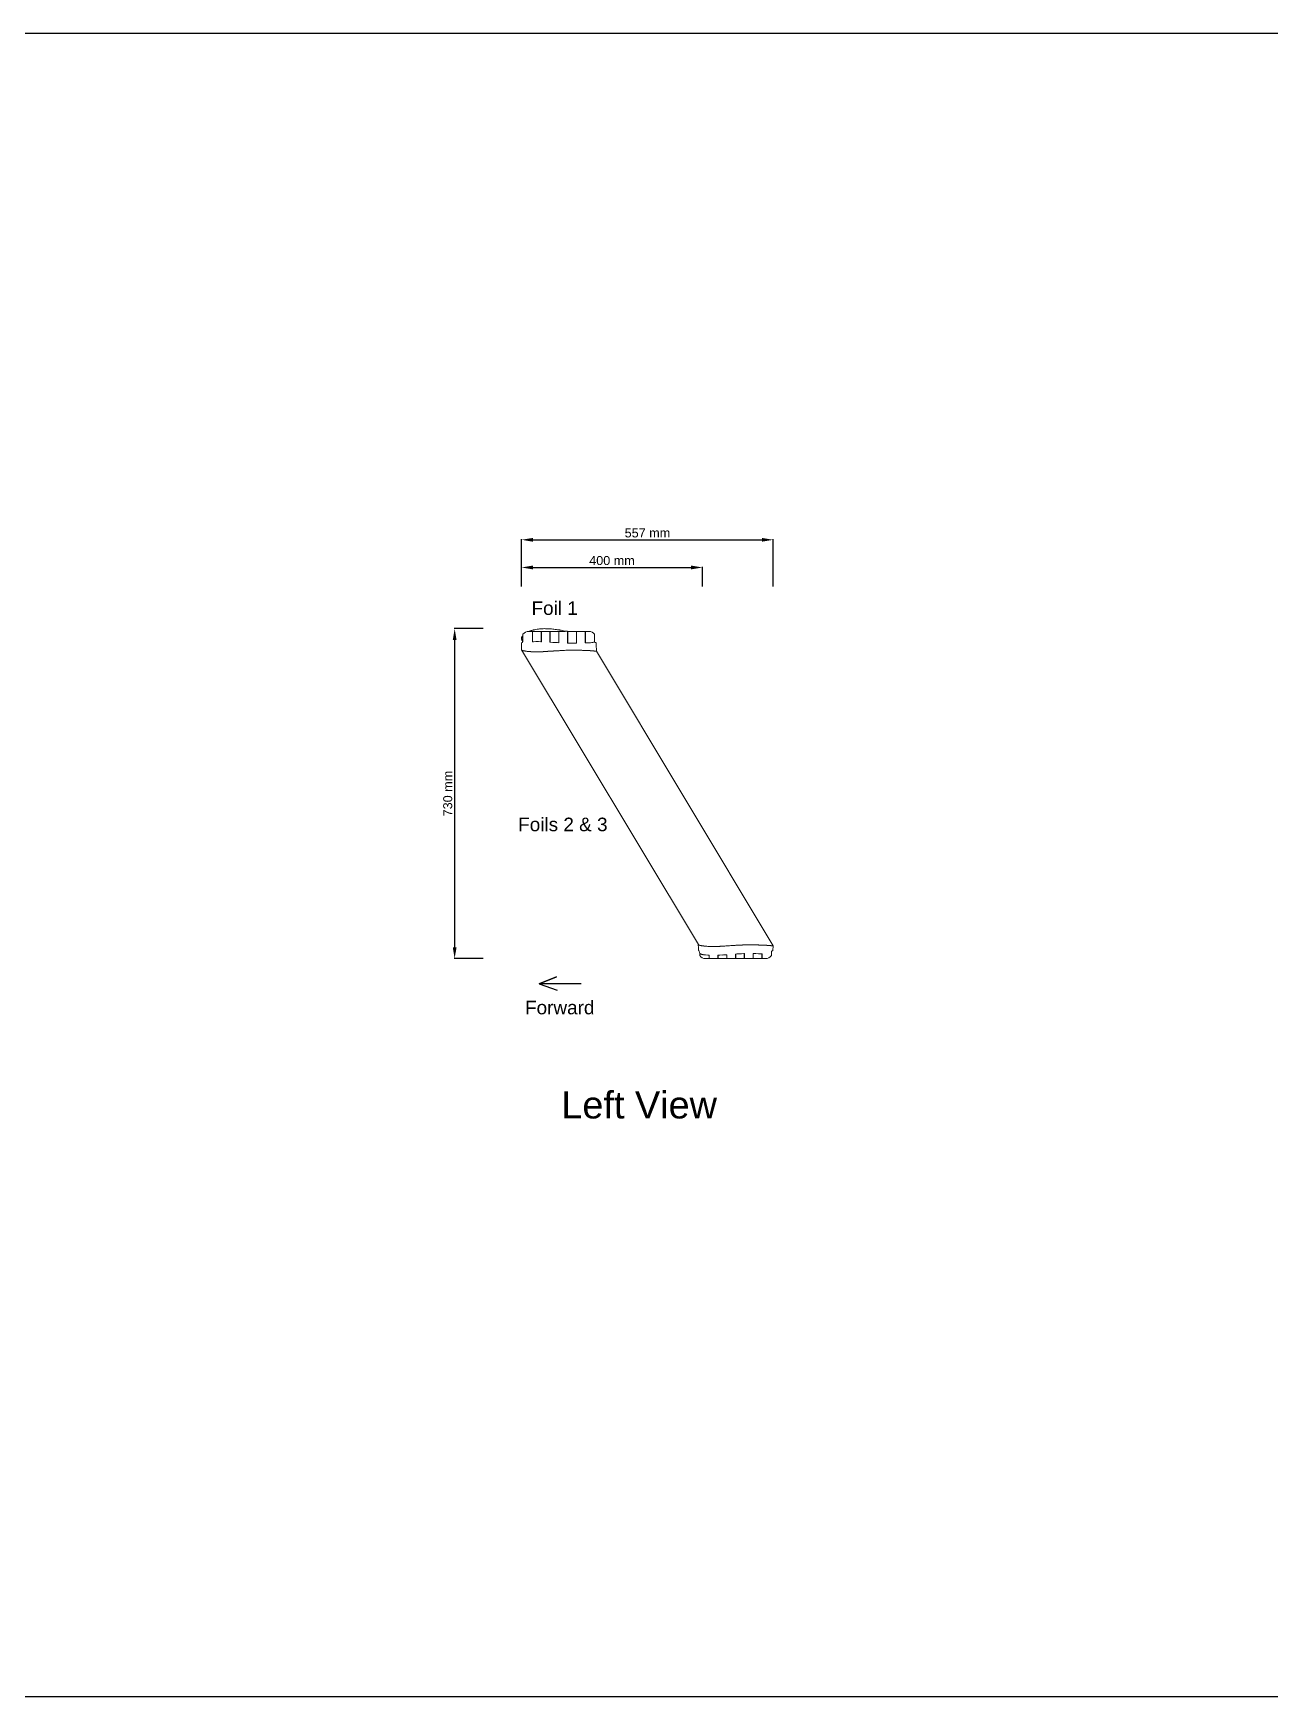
# Model space of a CAD drawing. Header units: millimetres. Extents: x 6152 to 28526, y 1087 to 12861.
# Drawn here: x 11630 to 14368, y 8855 to 12539 of the extents above; entities that cross this region are included whole.
import ezdxf

# ---------------------------------------------------------------- set-up
doc = ezdxf.new("R2010")
doc.units = ezdxf.units.MM
doc.header["$LTSCALE"] = 0.05
doc.layers.add('Cotation', color=8, linetype='Continuous', lineweight=9)
doc.layers.add('OF1', color=7, linetype='Continuous', lineweight=15)
doc.layers.add('Text', color=8, linetype='Continuous')
doc.styles.get("Standard").update_dxf_attribs({"font": 'arial.ttf'})
doc.dimstyles.new('ISO-25', dxfattribs={"dimtxt": 2.5, "dimasz": 2.5, "dimexe": 1.25, "dimexo": 0.625, "dimtad": 1, "dimtxsty": 'Standard', "dimcen": 2.5, "dimadec": 0, "dimazin": 0, "dimtfac": 1, "dimtmove": 0, "dimatfit": 3, "dimfxl": 1, "dimarcsym": 0})

# ---------------------------------------------------------------- blocks, each defined once
blk = doc.blocks.new('*D9')
at = {"layer": 'Cotation', "color": 0, "lineweight": -2, "transparency": 16777216}
for p, q in [((12626.3, 11220.4), (12561.9, 11220.4)), ((12563.1, 11195.4), (12563.1, 10514.9)), ((12626.3, 10489.9), (12561.9, 10489.9))]:
    blk.add_line(p, q, dxfattribs=at)
at = {"layer": 'Cotation', "color": 0, "transparency": 16777216}
for points in [[(12559, 11195.4), (12567.3, 11195.4), (12563.1, 11220.4)], [(12559, 10514.9), (12567.3, 10514.9), (12563.1, 10489.9)]]:
    blk.add_solid(points, dxfattribs=at)
at = {"layer": 'Defpoints', "color": 0, "transparency": 16777216}
for p in [(12627, 11220.4), (12563.1, 10489.9), (12627, 10489.9)]:
    blk.add_point(p, dxfattribs=at)
at = {"layer": 'Cotation', "color": 0, "transparency": 16777216, "insert": (12547.9, 10855.2), "char_height": 20, "attachment_point": 5, "rotation": 90}
blk.add_mtext('730 mm', dxfattribs=at)
blk = doc.blocks.new('*D10')
at = {"layer": 'Cotation', "color": 0, "lineweight": -2, "transparency": 16777216}
for p, q in [((12711.4, 11313.8), (12711.4, 11418.4)), ((12736.4, 11417.2), (13243.7, 11417.2)), ((13268.7, 11313.8), (13268.7, 11418.4))]:
    blk.add_line(p, q, dxfattribs=at)
at = {"layer": 'Cotation', "color": 0, "transparency": 16777216}
for points in [[(12736.4, 11421.3), (12736.4, 11413), (12711.4, 11417.2)], [(13243.7, 11421.3), (13243.7, 11413), (13268.7, 11417.2)]]:
    blk.add_solid(points, dxfattribs=at)
at = {"layer": 'Defpoints', "color": 0, "transparency": 16777216}
for p in [(13268.7, 11417.2), (12711.4, 11313.2), (13268.7, 11313.2)]:
    blk.add_point(p, dxfattribs=at)
at = {"layer": 'Cotation', "color": 0, "transparency": 16777216, "insert": (12990.1, 11432.3), "char_height": 20, "attachment_point": 5}
blk.add_mtext('557 mm', dxfattribs=at)
blk = doc.blocks.new('*D11')
at = {"layer": 'Cotation', "color": 0, "lineweight": -2, "transparency": 16777216}
for p, q in [((12711.4, 11313.8), (12711.4, 11357.1)), ((12736.4, 11355.9), (13086.9, 11355.9)), ((13111.9, 11313.8), (13111.9, 11357.1))]:
    blk.add_line(p, q, dxfattribs=at)
at = {"layer": 'Cotation', "color": 0, "transparency": 16777216}
for points in [[(12736.4, 11360.1), (12736.4, 11351.7), (12711.4, 11355.9)], [(13086.9, 11360.1), (13086.9, 11351.7), (13111.9, 11355.9)]]:
    blk.add_solid(points, dxfattribs=at)
at = {"layer": 'Defpoints', "color": 0, "transparency": 16777216}
for p in [(13111.9, 11355.9), (12711.4, 11313.2), (13111.9, 11313.2)]:
    blk.add_point(p, dxfattribs=at)
at = {"layer": 'Cotation', "color": 0, "transparency": 16777216, "insert": (12911.6, 11371.1), "char_height": 20, "attachment_point": 5}
blk.add_mtext('400 mm', dxfattribs=at)

msp = doc.modelspace()

# ---------------------------------------------------------------- linework, layer by layer
msp.add_lwpolyline([(6152.2, 12538.8), (22302.8, 12538.8), (22302.8, 8855.3), (6152.2, 8855.3)], close=True)
at = {"layer": 'OF1'}
for p, q in [((12711.2, 11199.3), (12711.4, 11197.3)), ((12712.8, 11202.9), (12712.1, 11202)), ((12712.4, 11201.9), (12712.9, 11203.3)), ((12713.4, 11204.7), (12714, 11206.2)), ((12714.4, 11207.9), (12714.4, 11194.2)), ((12727.2, 11214.4), (12728.5, 11214.4)), ((12735.2, 11214.3), (12735.2, 11191.5)), ((12735.2, 11203.8), (12735.6, 11203.8)), ((12735.6, 11214.3), (12735.6, 11191.5)), ((12754.7, 11214), (12735.6, 11214.3)), ((12754.7, 11214), (12754.7, 11191.6)), ((12754.7, 11214), (12755.1, 11214)), ((12754.7, 11203.8), (12755.1, 11203.8)), ((12755.1, 11214), (12764.5, 11213.9)), ((12755.1, 11214), (12755.1, 11191.6)), ((12764.5, 11213.9), (12774.2, 11214)), ((12774.2, 11214), (12774.6, 11214)), ((12774.2, 11214), (12774.2, 11190.4)), ((12774.2, 11203.8), (12774.6, 11203.8)), ((12774.6, 11220), (12775.1, 11219.9)), ((12793.7, 11214.3), (12774.6, 11214)), ((12774.6, 11214), (12774.6, 11190.2)), ((12793.7, 11214.3), (12793.7, 11189.2)), ((12793.7, 11203.8), (12794.1, 11203.8)), ((12794.1, 11214.3), (12794.1, 11189.2)), ((12807, 11214.8), (12808.5, 11214.4)), ((12808.5, 11214.5), (12808.5, 11214.4)), ((12808.5, 11214.4), (12808.5, 11214.4)), ((12813.2, 11214.4), (12813.6, 11214.4)), ((12813.2, 11214.4), (12813.2, 11188.3)), ((12813.2, 11203.8), (12813.6, 11203.8)), ((12813.6, 11214.4), (12813.6, 11188.3)), ((12813.6, 11214.4), (12832.7, 11214.4)), ((12832.7, 11214.4), (12832.7, 11188.1)), ((12832.7, 11213.2), (12833.1, 11213.1)), ((12832.7, 11203.8), (12833.1, 11203.8)), ((12833.1, 11214.4), (12833.1, 11188.1)), ((12833.1, 11214.4), (12852.2, 11214.4)), ((12852.2, 11214.4), (12852.2, 11188.7)), ((12852.6, 11209.1), (12852.2, 11209.2)), ((12852.2, 11203.8), (12852.6, 11203.8)), ((12852.6, 11214.4), (12852.6, 11188.7)), ((12852.6, 11214.4), (12860.2, 11214.4)), ((12873.1, 11207.9), (12873.1, 11191.6)), ((12711.2, 11173.9), (12711.2, 11173.9)), ((12711.4, 11173.4), (13102.9, 10520.9)), ((12712.1, 11189.5), (12711.6, 11189.1)), ((12713.6, 11192.1), (12712.9, 11193.3)), ((12713.8, 11192), (12713.6, 11192.1)), ((12714.4, 11195.9), (12714.4, 11196)), ((12714.4, 11194.6), (12714.4, 11194.7)), ((12714.9, 11171.6), (12714.9, 11171.6)), ((12714.9, 11171.6), (12715, 11171.6)), ((12715, 11171.6), (12715, 11171.6)), ((12715, 11171.6), (12715.2, 11171.6)), ((12715.2, 11171.6), (12715.2, 11171.6)), ((12715.2, 11171.6), (12715.3, 11171.5)), ((12715.3, 11171.5), (12716.7, 11171.3)), ((12716.7, 11171.3), (12717, 11171.2)), ((12717, 11171.2), (12717.1, 11171.2)), ((12717.1, 11171.2), (12717.3, 11171.1)), ((12717.3, 11171.1), (12717.5, 11171.1)), ((12717.5, 11171.1), (12717.9, 11171.1)), ((12717.9, 11171.1), (12718.5, 11171)), ((12720, 11170.7), (12721, 11170.6)), ((12724.1, 11170.1), (12724.1, 11170.1)), ((12724.1, 11170.1), (12725.7, 11169.9)), ((12729.7, 11169.6), (12729.8, 11169.6)), ((12729.8, 11169.6), (12731, 11169.5)), ((12729.8, 11169.6), (12729.8, 11169.6)), ((12731, 11169.5), (12731.1, 11169.5)), ((12731.1, 11169.5), (12731.5, 11169.5)), ((12731.6, 11169.5), (12732.1, 11169.4)), ((12732.1, 11169.4), (12732.3, 11169.4)), ((12732.3, 11169.4), (12732.6, 11169.4)), ((12735.2, 11193.1), (12735.6, 11193.1)), ((12737.9, 11191.6), (12735.2, 11191.5)), ((12743.2, 11191.7), (12737.9, 11191.6)), ((12748.5, 11191.8), (12743.2, 11191.7)), ((12748.2, 11169), (12748.5, 11169.1)), ((12753.8, 11191.6), (12748.5, 11191.8)), ((12748.5, 11169.1), (12749.2, 11169.1)), ((12755.1, 11191.6), (12753.8, 11191.6)), ((12754.7, 11193.1), (12755.1, 11193.1)), ((12757.8, 11169.4), (12757.9, 11169.4)), ((12759.2, 11169.4), (12759.3, 11169.5)), ((12760.6, 11169.5), (12760.9, 11169.5)), ((12760.9, 11169.5), (12761.6, 11169.6)), ((12767.1, 11169.9), (12767.4, 11170)), ((12767.4, 11170), (12768.5, 11170)), ((12768.5, 11170), (12769.8, 11170.1)), ((12774.2, 11193.1), (12774.6, 11193.1)), ((12774.2, 11192.8), (12774.6, 11192.8)), ((12774.2, 11190.4), (12774.2, 11190.2)), ((12774.2, 11170.4), (12775.1, 11170.5)), ((12780.4, 11190), (12775.1, 11190.4)), ((12777.9, 11170.7), (12779.2, 11170.8)), ((12779.2, 11170.8), (12779.5, 11170.8)), ((12779.5, 11170.8), (12780.5, 11170.9)), ((12780.5, 11170.9), (12781.8, 11170.9)), ((12791.1, 11189.4), (12785.8, 11189.7)), ((12785.8, 11171.2), (12791.1, 11171.5)), ((12794.1, 11189.2), (12791.1, 11189.4)), ((12791.1, 11171.5), (12791.5, 11171.5)), ((12791.5, 11171.5), (12792.6, 11171.6)), ((12792.6, 11171.6), (12793.1, 11171.6)), ((12793.7, 11193.1), (12794.1, 11193.1)), ((12794.1, 11191), (12793.7, 11191)), ((12796.3, 11171.8), (12796.4, 11171.8)), ((12812.4, 11172.5), (12813.2, 11172.6)), ((12813.2, 11193.1), (12813.6, 11193.1)), ((12813.2, 11192.6), (12813.6, 11192.6)), ((12813.6, 11190.3), (12813.2, 11190.4)), ((12817.7, 11188.2), (12813.2, 11188.3)), ((12813.2, 11172.6), (12817.7, 11172.7)), ((12823, 11188.1), (12817.7, 11188.2)), ((12821.7, 11172.7), (12821.9, 11172.7)), ((12821.9, 11172.7), (12823, 11172.8)), ((12828.3, 11188.1), (12823, 11188.1)), ((12823, 11172.8), (12823.4, 11172.8)), ((12823.4, 11172.8), (12823.7, 11172.8)), ((12825.7, 11172.8), (12825.9, 11172.8)), ((12825.9, 11172.8), (12826.3, 11172.8)), ((12826.3, 11172.8), (12826.7, 11172.8)), ((12826.7, 11172.8), (12827, 11172.8)), ((12827, 11172.8), (12828, 11172.8)), ((12833.1, 11188.1), (12828.3, 11188.1)), ((12832.6, 11172.8), (12832.8, 11172.7)), ((12832.7, 11193.1), (12833.1, 11193.1)), ((12832.7, 11190.8), (12833.1, 11190.7)), ((12833.1, 11188.7), (12832.7, 11188.7)), ((12832.8, 11172.7), (12833.7, 11172.7)), ((12833.7, 11172.7), (12834.5, 11172.7)), ((12834.5, 11172.7), (12839, 11172.6)), ((12839, 11172.6), (12839.4, 11172.6)), ((12839.4, 11172.6), (12839.5, 11172.6)), ((12840.9, 11172.6), (12841, 11172.6)), ((12841, 11172.6), (12841.6, 11172.6)), ((12841.6, 11172.6), (12842.9, 11172.5)), ((12842.9, 11172.5), (12843.6, 11172.5)), ((12843.6, 11172.5), (12844.3, 11172.5)), ((12844.3, 11172.5), (12845, 11172.5)), ((12845.1, 11172.5), (12846.4, 11172.4)), ((12846.4, 11172.4), (12847.9, 11172.4)), ((12847.9, 11172.4), (12848.1, 11172.3)), ((12848.1, 11172.3), (12849.6, 11172.3)), ((12852.2, 11193.1), (12852.6, 11193.1)), ((12852.2, 11188.8), (12852.6, 11188.7)), ((12854.9, 11188.8), (12852.2, 11188.7)), ((12852.2, 11172.2), (12853.6, 11172.1)), ((12860.8, 11171.8), (12861.2, 11171.8)), ((12861.2, 11171.8), (12861.7, 11171.7)), ((12861.7, 11171.7), (12862.7, 11171.7)), ((12862.7, 11171.7), (12863.1, 11171.7)), ((12868.8, 11171.3), (12871.7, 11171)), ((12872.6, 11170.9), (12873.6, 11170.8)), ((12873.1, 11191.6), (12873.1, 11191.5)), ((12873.6, 11170.8), (12874.5, 11170.7)), ((12874.1, 11189.8), (12874.5, 11189.7)), ((12874.5, 11170.7), (12875.5, 11170.6)), ((12875.3, 11189.6), (12875.6, 11189.6)), ((12875.5, 11170.6), (12875.7, 11170.6)), ((12875.6, 11189.6), (12875.8, 11189.6)), ((12875.7, 11170.6), (12875.8, 11170.6)), ((12875.8, 11189.6), (12876, 11189.5)), ((12875.8, 11170.6), (12876, 11170.6)), ((12876, 11189.5), (12876.2, 11189.5)), ((12876, 11170.6), (12876, 11170.6)), ((12876.2, 11189.5), (12876.3, 11189.4)), ((13268.7, 10518.3), (12877.2, 11170.8)), ((12877.2, 11170.7), (12877.2, 11170.7)), ((13102.8, 10521.2), (13102.8, 10521.1)), ((13102.8, 10521.1), (13102.8, 10521.1)), ((13102.8, 10521.1), (13102.8, 10521.1)), ((13102.8, 10521.1), (13102.8, 10521.1)), ((13102.8, 10521.1), (13102.8, 10521)), ((13102.9, 10520.9), (13102.9, 10520.9)), ((13103, 10520.8), (13103, 10520.8)), ((13103, 10520.8), (13103, 10520.8)), ((13103, 10520.8), (13103, 10520.8)), ((13103, 10520.8), (13103.1, 10520.7)), ((13103.1, 10520.7), (13103.1, 10520.7)), ((13103.1, 10520.7), (13103.1, 10520.7)), ((13103.1, 10520.7), (13103.1, 10520.7)), ((13103.1, 10520.7), (13103.1, 10520.6)), ((13103.2, 10520.6), (13103.1, 10520.6)), ((13103.2, 10520.5), (13103.2, 10520.6)), ((13103.2, 10520.6), (13103.2, 10520.6)), ((13103.2, 10520.6), (13103.2, 10520.6)), ((13103.2, 10520.6), (13103.2, 10520.6)), ((13103.2, 10520.5), (13103.3, 10520.5)), ((13103.3, 10520.5), (13103.3, 10520.5)), ((13103.3, 10520.5), (13103.4, 10520.4)), ((13103.4, 10520.4), (13103.4, 10520.4)), ((13103.4, 10520.4), (13103.5, 10520.3)), ((13103.5, 10520.3), (13103.5, 10520.3)), ((13103.7, 10520.2), (13103.6, 10520.2)), ((13103.7, 10520.1), (13103.7, 10520.2)), ((13103.7, 10520.2), (13103.7, 10520.2)), ((13103.7, 10520.1), (13103.8, 10520.1)), ((13104.4, 10506.1), (13103.7, 10507.7)), ((13103.8, 10520.1), (13103.8, 10520.1)), ((13103.8, 10520.1), (13103.9, 10520)), ((13104, 10520), (13103.9, 10520)), ((13103.9, 10520), (13103.9, 10520)), ((13103.9, 10520), (13103.9, 10520)), ((13104.2, 10519.9), (13104.1, 10519.9)), ((13104.3, 10519.8), (13104.2, 10519.9)), ((13104.2, 10519.9), (13104.2, 10519.9)), ((13104.4, 10519.8), (13104.3, 10519.8)), ((13104.3, 10519.8), (13104.3, 10519.8)), ((13104.5, 10519.7), (13104.4, 10519.8)), ((13104.4, 10519.8), (13104.4, 10519.8)), ((13104.7, 10519.7), (13104.6, 10519.7)), ((13104.7, 10519.7), (13104.8, 10519.6)), ((13104.9, 10519.6), (13104.8, 10519.6)), ((13104.9, 10519.6), (13104.9, 10519.5)), ((13105, 10519.5), (13104.9, 10519.5)), ((13105, 10519.5), (13105.1, 10519.5)), ((13105.1, 10519.5), (13105.1, 10519.5)), ((13105.1, 10519.5), (13105.2, 10519.5)), ((13105.3, 10519.4), (13105.2, 10519.5)), ((13105.4, 10519.4), (13105.3, 10519.4)), ((13105.3, 10519.4), (13105.3, 10519.4)), ((13105.4, 10519.4), (13105.7, 10519.3)), ((13105.7, 10519.3), (13105.7, 10519.3)), ((13105.7, 10519.3), (13105.8, 10519.3)), ((13105.8, 10519.3), (13105.8, 10519.3)), ((13105.8, 10519.3), (13105.9, 10519.2)), ((13106, 10519.2), (13105.9, 10519.2)), ((13105.9, 10500.7), (13105.9, 10500.8)), ((13105.9, 10496.4), (13105.9, 10500.7)), ((13106.1, 10519.2), (13106, 10519.2)), ((13106, 10519.2), (13106, 10519.2)), ((13106.1, 10519.2), (13106.2, 10519.2)), ((13106.3, 10519.1), (13106.2, 10519.2)), ((13106.3, 10519.1), (13106.4, 10519.1)), ((13107.1, 10519), (13107, 10519)), ((13107.1, 10519), (13107.2, 10518.9)), ((13107.3, 10518.9), (13107.2, 10518.9)), ((13107.3, 10518.9), (13107.4, 10518.9)), ((13108.1, 10499.9), (13107.3, 10500.2)), ((13107.5, 10518.9), (13107.4, 10518.9)), ((13107.5, 10518.9), (13107.6, 10518.9)), ((13107.7, 10518.8), (13107.6, 10518.9)), ((13107.7, 10518.8), (13107.9, 10518.8)), ((13108.1, 10518.8), (13107.9, 10518.8)), ((13108.1, 10518.8), (13108.3, 10518.7)), ((13108.5, 10518.7), (13108.3, 10518.7)), ((13108.5, 10518.7), (13108.6, 10518.7)), ((13108.9, 10518.6), (13108.6, 10518.7)), ((13108.9, 10518.6), (13109, 10518.6)), ((13109.2, 10518.6), (13109, 10518.6)), ((13109.2, 10518.6), (13109.4, 10518.5)), ((13109.4, 10518.5), (13110, 10518.4)), ((13110, 10518.4), (13110.4, 10518.4)), ((13110.9, 10518.3), (13110.4, 10518.4)), ((13110.9, 10518.3), (13110.9, 10518.3)), ((13110.9, 10518.3), (13111.1, 10518.3)), ((13111.7, 10518.2), (13111.1, 10518.3)), ((13111.7, 10518.2), (13112.1, 10518.1)), ((13112.4, 10518.1), (13112.1, 10518.1)), ((13112.4, 10518.1), (13112.5, 10518)), ((13112.7, 10518), (13112.5, 10518)), ((13112.7, 10518), (13112.9, 10518)), ((13113, 10518), (13112.9, 10518)), ((13113, 10518), (13113.3, 10517.9)), ((13113.3, 10517.9), (13113.3, 10517.9)), ((13113.3, 10517.9), (13113.7, 10517.9)), ((13114, 10517.8), (13113.7, 10517.9)), ((13114.3, 10517.8), (13114, 10517.8)), ((13114, 10517.8), (13114, 10517.8)), ((13114.3, 10517.8), (13114.4, 10517.8)), ((13114.6, 10517.7), (13114.4, 10517.8)), ((13114.6, 10517.7), (13114.7, 10517.7)), ((13115, 10517.7), (13114.7, 10517.7)), ((13115.3, 10517.6), (13115, 10517.7)), ((13115, 10517.7), (13115, 10517.7)), ((13115.6, 10517.6), (13115.3, 10517.6)), ((13115.3, 10517.6), (13115.3, 10517.6)), ((13115.9, 10517.6), (13115.6, 10517.6)), ((13116.2, 10517.5), (13115.9, 10517.6)), ((13115.9, 10517.6), (13115.9, 10517.6)), ((13116.2, 10517.5), (13117.2, 10517.4)), ((13117.8, 10517.4), (13118, 10517.3)), ((13118.2, 10517.3), (13118, 10517.3)), ((13118.2, 10517.3), (13118.4, 10517.3)), ((13118.5, 10517.3), (13118.4, 10517.3)), ((13118.5, 10517.3), (13118.7, 10517.3)), ((13119.4, 10517.2), (13119.6, 10517.2)), ((13119.8, 10517.2), (13119.6, 10517.2)), ((13119.8, 10517.2), (13120, 10517.2)), ((13120.1, 10517.2), (13120, 10517.2)), ((13120.1, 10517.2), (13120.4, 10517.1)), ((13121, 10517.1), (13121.2, 10517.1)), ((13121.4, 10517.1), (13121.2, 10517.1)), ((13121.4, 10517.1), (13124.1, 10516.9)), ((13124.1, 10516.9), (13124.5, 10516.9)), ((13124.7, 10516.9), (13124.5, 10516.9)), ((13124.7, 10516.9), (13124.8, 10516.9)), ((13125.2, 10516.8), (13124.8, 10516.9)), ((13125.2, 10516.8), (13125.6, 10516.8)), ((13126.8, 10516.8), (13127.1, 10516.8)), ((13127.4, 10516.8), (13127.1, 10516.8)), ((13127.4, 10516.8), (13127.7, 10516.7)), ((13128.1, 10516.7), (13127.7, 10516.7)), ((13128.1, 10516.7), (13128.3, 10516.7)), ((13128.4, 10516.7), (13128.3, 10516.7)), ((13128.4, 10516.7), (13128.8, 10516.7)), ((13129, 10516.7), (13128.8, 10516.7)), ((13129, 10516.7), (13129.4, 10516.7)), ((13129.5, 10516.7), (13129.4, 10516.7)), ((13129.5, 10516.7), (13130, 10516.7)), ((13130.6, 10516.6), (13130, 10516.7)), ((13139.7, 10516.5), (13140, 10516.5)), ((13140, 10516.5), (13140.7, 10516.5)), ((13145.3, 10516.7), (13146, 10516.7)), ((13146.2, 10516.7), (13146, 10516.7)), ((13146.2, 10516.7), (13146.6, 10516.7)), ((13146.7, 10516.7), (13146.6, 10516.7)), ((13146.7, 10516.7), (13147.2, 10516.8)), ((13147.3, 10516.8), (13147.2, 10516.8)), ((13147.3, 10516.8), (13148, 10516.8)), ((13148.5, 10516.8), (13148, 10516.8)), ((13148.5, 10516.8), (13148.7, 10516.8)), ((13149, 10516.8), (13148.7, 10516.8)), ((13149, 10516.8), (13149.3, 10516.9)), ((13149.6, 10516.9), (13149.3, 10516.9)), ((13149.6, 10516.9), (13149.7, 10516.9)), ((13150.1, 10516.9), (13149.7, 10516.9)), ((13150.1, 10516.9), (13150.7, 10516.9)), ((13150.7, 10516.9), (13151.4, 10517)), ((13151.4, 10517), (13151.4, 10517)), ((13151.4, 10517), (13152, 10517)), ((13152.1, 10517), (13152, 10517)), ((13152.1, 10517), (13152.5, 10517)), ((13152.7, 10517), (13152.5, 10517)), ((13152.7, 10517), (13153.1, 10517.1)), ((13153.4, 10517.1), (13153.1, 10517.1)), ((13153.4, 10517.1), (13154.3, 10517.1)), ((13154.7, 10517.2), (13154.3, 10517.1)), ((13154.7, 10517.2), (13155.4, 10517.2)), ((13156, 10517.3), (13155.4, 10517.2)), ((13156, 10517.3), (13156.6, 10517.3)), ((13157.3, 10517.3), (13156.6, 10517.3)), ((13157.3, 10517.3), (13157.8, 10517.4)), ((13158.6, 10517.4), (13157.8, 10517.4)), ((13158.6, 10517.4), (13158.9, 10517.5)), ((13160, 10517.5), (13158.9, 10517.5)), ((13160, 10517.5), (13160.1, 10517.5)), ((13161.3, 10517.6), (13160.1, 10517.5)), ((13161.3, 10517.6), (13163.5, 10517.8)), ((13163.7, 10517.8), (13163.5, 10517.8)), ((13163.7, 10517.8), (13164.7, 10517.9)), ((13164.9, 10517.9), (13164.7, 10517.9)), ((13164.9, 10517.9), (13165.9, 10517.9)), ((13165.7, 10489.9), (13165.7, 10498.5)), ((13166.6, 10518), (13165.9, 10517.9)), ((13166.1, 10489.9), (13166.1, 10498.5)), ((13166.6, 10518), (13167.1, 10518)), ((13168, 10518.1), (13167.1, 10518)), ((13168, 10518.1), (13169.4, 10518.2)), ((13174.6, 10518.5), (13177.3, 10518.7)), ((13177.3, 10518.7), (13179.9, 10518.8)), ((13184.1, 10519.1), (13184.6, 10519.1)), ((13185.9, 10519.2), (13184.6, 10519.1)), ((13187.9, 10500), (13185.2, 10499.8)), ((13185.2, 10489.9), (13185.2, 10499.8)), ((13185.6, 10489.9), (13185.6, 10499.8)), ((13185.9, 10519.2), (13186.2, 10519.2)), ((13187.9, 10519.3), (13186.2, 10519.2)), ((13187.9, 10519.3), (13188.6, 10519.3)), ((13193.2, 10500.3), (13187.9, 10500)), ((13189.1, 10519.4), (13188.6, 10519.3)), ((13191.4, 10519.5), (13190.9, 10519.5)), ((13191.4, 10519.5), (13192.5, 10519.6)), ((13193.2, 10519.6), (13192.5, 10519.6)), ((13198.5, 10500.6), (13193.2, 10500.3)), ((13193.9, 10519.6), (13193.4, 10519.6)), ((13193.9, 10519.6), (13194.3, 10519.7)), ((13194.6, 10519.7), (13194.3, 10519.7)), ((13194.6, 10519.7), (13195.1, 10519.7)), ((13196.6, 10519.8), (13196.9, 10519.8)), ((13197.2, 10519.8), (13196.9, 10519.8)), ((13197.2, 10519.8), (13197.8, 10519.8)), ((13203.9, 10500.8), (13198.5, 10500.6)), ((13199.2, 10519.9), (13199.5, 10519.9)), ((13199.9, 10519.9), (13199.5, 10519.9)), ((13199.9, 10519.9), (13200.4, 10519.9)), ((13201.9, 10520), (13202.1, 10520)), ((13202.5, 10520), (13202.1, 10520)), ((13202.5, 10520), (13203, 10520)), ((13205.1, 10500.8), (13203.9, 10500.8)), ((13204.5, 10520), (13204.8, 10520.1)), ((13204.7, 10489.9), (13204.7, 10500.8)), ((13205.1, 10520.1), (13204.8, 10520.1)), ((13205.1, 10520.1), (13205.6, 10520.1)), ((13205.1, 10489.9), (13205.1, 10500.8)), ((13206.5, 10520.1), (13205.6, 10520.1)), ((13220.4, 10520.3), (13219.8, 10520.3)), ((13221, 10520.3), (13220.5, 10520.3)), ((13221.6, 10520.3), (13221.1, 10520.3)), ((13221.6, 10520.3), (13221.8, 10520.3)), ((13222.2, 10520.3), (13221.8, 10520.3)), ((13222.2, 10520.3), (13222.4, 10520.3)), ((13222.8, 10520.2), (13222.4, 10520.3)), ((13222.8, 10520.2), (13223, 10520.2)), ((13224.2, 10520.2), (13225.1, 10520.2)), ((13224.2, 10489.9), (13224.2, 10501)), ((13225.1, 10501), (13224.2, 10501)), ((13224.6, 10489.9), (13224.6, 10501)), ((13225.1, 10520.2), (13227.7, 10520.2)), ((13230.5, 10500.9), (13225.1, 10501)), ((13228.2, 10520.2), (13227.7, 10520.2)), ((13235.8, 10500.7), (13230.5, 10500.9)), ((13232.4, 10520.1), (13232.5, 10520.1)), ((13233.1, 10520), (13232.5, 10520.1)), ((13233.8, 10520), (13233.1, 10520)), ((13233.8, 10520), (13234.5, 10520)), ((13235.2, 10520), (13234.5, 10520)), ((13235.2, 10520), (13235.8, 10520)), ((13236.5, 10519.9), (13235.8, 10520)), ((13241.1, 10500.5), (13235.8, 10500.7)), ((13236.5, 10519.9), (13236.9, 10519.9)), ((13237.9, 10519.9), (13236.9, 10519.9)), ((13237.9, 10519.9), (13239.5, 10519.8)), ((13240, 10519.8), (13239.5, 10519.8)), ((13240, 10519.8), (13241.1, 10519.8)), ((13242, 10519.7), (13241.1, 10519.8)), ((13244.1, 10500.4), (13241.1, 10500.5)), ((13242, 10519.7), (13242.6, 10519.7)), ((13243.1, 10519.7), (13242.6, 10519.7)), ((13243.1, 10519.7), (13243.4, 10519.7)), ((13243.7, 10519.7), (13243.4, 10519.7)), ((13243.7, 10519.7), (13244.1, 10519.7)), ((13243.7, 10489.9), (13243.7, 10500.5)), ((13245.1, 10519.6), (13244.1, 10519.7)), ((13244.1, 10500.4), (13244.1, 10500.5)), ((13244.1, 10489.9), (13244.1, 10500.4)), ((13245.1, 10519.6), (13245.3, 10519.6)), ((13245.8, 10519.6), (13245.3, 10519.6)), ((13245.8, 10519.6), (13246.4, 10519.6)), ((13247.2, 10519.5), (13246.4, 10519.6)), ((13247.2, 10519.5), (13247.8, 10519.5)), ((13248.2, 10519.5), (13247.8, 10519.5)), ((13248.2, 10519.5), (13248.4, 10519.5)), ((13249.2, 10519.4), (13248.4, 10519.5)), ((13249.2, 10519.4), (13249.8, 10519.4)), ((13250.3, 10519.4), (13249.8, 10519.4)), ((13250.3, 10519.4), (13250.4, 10519.4)), ((13251.3, 10519.3), (13250.4, 10519.4)), ((13251.3, 10519.3), (13251.7, 10519.3)), ((13252.3, 10519.3), (13251.7, 10519.3)), ((13252.3, 10519.3), (13253, 10519.2)), ((13253.4, 10519.2), (13253, 10519.2)), ((13253.4, 10519.2), (13254.4, 10519.2)), ((13254.9, 10519.1), (13254.4, 10519.2)), ((13254.9, 10519.1), (13255.1, 10519.1)), ((13256.6, 10519), (13256.8, 10519)), ((13257.1, 10519), (13256.8, 10519)), ((13257.1, 10519), (13257.5, 10519)), ((13257.7, 10518.9), (13257.5, 10519)), ((13259.2, 10518.8), (13258.9, 10518.9)), ((13259.2, 10518.8), (13259.6, 10518.8)), ((13259.9, 10518.8), (13259.6, 10518.8)), ((13259.9, 10518.8), (13260.3, 10518.7)), ((13260.4, 10518.7), (13260.3, 10518.7)), ((13260.4, 10518.7), (13260.7, 10518.7)), ((13260.9, 10518.7), (13260.7, 10518.7)), ((13260.9, 10518.7), (13261.1, 10518.7)), ((13261.5, 10518.6), (13261.1, 10518.7)), ((13261.5, 10518.6), (13261.8, 10518.6)), ((13262.1, 10518.6), (13261.8, 10518.6)), ((13263.7, 10518.5), (13263.2, 10518.5)), ((13263.7, 10518.5), (13263.9, 10518.4)), ((13264, 10518.4), (13263.9, 10518.4)), ((13264, 10518.4), (13264.6, 10518.4)), ((13265.1, 10518.3), (13264.6, 10518.4)), ((13264.6, 10496.4), (13264.6, 10503.6)), ((13265.1, 10518.3), (13266, 10518.2)), ((13266.4, 10518.2), (13266, 10518.2)), ((13266.4, 10518.2), (13267, 10518.1)), ((13267, 10518.1), (13267.2, 10518.1)), ((13267.3, 10518.1), (13267.2, 10518.1)), ((13267.3, 10518.1), (13267.5, 10518.1)), ((13267.7, 10518), (13267.5, 10518.1)), ((13267.7, 10507.7), (13268.7, 10518.2)), ((13267.7, 10518), (13267.8, 10518)), ((13267.8, 10518), (13267.8, 10518)), ((13267.8, 10518), (13267.9, 10518)), ((13268.7, 10518.3), (13268.7, 10518.3)), ((13268.7, 10518.2), (13268.7, 10518.2)), ((13268.7, 10518.2), (13268.7, 10518.2)), ((13268.7, 10518.2), (13268.7, 10518.2)), ((13268.7, 10518.2), (13268.7, 10518.2)), ((13268.7, 10518.2), (13268.7, 10518.2)), ((13124.1, 10497.4), (13118.7, 10497.8)), ((13118.7, 10489.9), (13126.7, 10489.9)), ((13127.1, 10497.3), (13124.1, 10497.4)), ((13126.7, 10489.9), (13126.7, 10497.3)), ((13127.1, 10489.9), (13127.1, 10497.3)), ((13127.1, 10489.9), (13146.2, 10489.9)), ((13150.7, 10497.5), (13146.2, 10497.2)), ((13146.2, 10489.9), (13146.2, 10497.2)), ((13146.6, 10489.9), (13146.6, 10497.3)), ((13146.6, 10489.9), (13165.7, 10489.9)), ((13156, 10497.8), (13150.7, 10497.5)), ((13166.1, 10489.9), (13185.2, 10489.9)), ((13185.6, 10489.9), (13204.7, 10489.9)), ((13205.1, 10489.9), (13224.2, 10489.9)), ((13224.6, 10489.9), (13243.7, 10489.9)), ((13244.1, 10489.9), (13251.7, 10489.9))]:
    msp.add_line(p, q, dxfattribs=at)
msp.add_lwpolyline([(13268.7, 10518.2), (13268.7, 10518.2), (13268.7, 10518.2), (13268.7, 10518.2), (13268.7, 10518.2), (13268.7, 10518.2), (13268.7, 10518.2), (13268.7, 10518.2), (13268.7, 10518.1), (13268.7, 10518.1), (13268.7, 10518.1), (13268.7, 10518.1), (13268.7, 10518.1), (13268.7, 10518.1), (13268.7, 10518.1), (13268.7, 10518.1), (13268.7, 10518.1), (13268.7, 10518.1), (13268.7, 10518.1), (13268.7, 10518.1), (13268.7, 10518.1), (13268.7, 10518.1), (13268.7, 10518.1), (13268.7, 10518.1), (13268.7, 10518.1), (13268.7, 10518.1), (13268.6, 10518.1), (13268.6, 10518.1), (13268.6, 10518.1), (13268.6, 10518.1), (13268.6, 10518.1), (13268.6, 10518.1), (13268.6, 10518.1), (13268.6, 10518.1), (13268.6, 10518.1), (13268.6, 10518.1), (13268.6, 10518.1), (13268.6, 10518.1), (13268.6, 10518), (13268.6, 10518), (13268.6, 10518), (13268.6, 10518), (13268.6, 10518), (13268.5, 10518), (13268.5, 10518), (13268.5, 10518), (13268.5, 10518), (13268.5, 10518), (13268.5, 10518), (13268.4, 10518), (13268.4, 10518), (13268.4, 10518), (13268.4, 10518), (13268.3, 10518), (13268.3, 10518), (13268.3, 10518), (13268.2, 10518), (13268.1, 10518), (13267.9, 10518)], dxfattribs=at)
for centre, radius, start, end in [((12714.4, 11199.6), 3.2, 162.1955, 184.4335), ((12716.6, 11198.8), 5.51, 144.8457, 161.7224), ((12719.3, 11197.4), 7.93, 165.9306, 176.1481), ((12734.9, 11193.6), 23.9, 162.9429, 166.1895), ((12740.4, 11192.4), 29.5, 161.103, 163.7942), ((12766.3, 11184.1), 56.7, 158.7069, 160.215), ((12708.7, 11208.4), 5.67, 337.2471, 352.1429), ((12727.2, 11198.4), 16, 90, 143.5764), ((12746.8, 11171), 47.2, 107.5448, 113.1161), ((12728.5, 11015.5), 198.9, 88.817, 90), ((12751.9, 11155.1), 63.9, 104.7481, 107.6227), ((12726.3, 10760.6), 453.9, 88.8261, 89.2149), ((12757, 11135.9), 83.8, 103.2033, 104.7816), ((12761.7, 11116), 104.2, 100.2008, 103.1881), ((12766.3, 11090.1), 130.5, 97.8344, 100.1995), ((12765.4, 11099.5), 121.1, 95.4706, 98.0058), ((12761.7, 11135.2), 85.2, 94.7166, 95.3241), ((12761.5, 11137.7), 82.7, 91.6018, 94.6679), ((12762.7, 11092), 128.4, 89.1897, 91.563), ((12762.4, 11054.9), 165.5, 87.4408, 89.2833), ((12762, 11045.9), 174.6, 85.8508, 87.4422), ((12759, 11007.1), 213.5, 84.2259, 85.6592), ((12754, 10955.3), 265.5, 83.1284, 84.2834), ((12761, 11013.3), 207, 81.6448, 83.1303), ((12770.2, 11076.3), 143.4, 80.5629, 81.6384), ((12774.6, 11103), 116.3, 79.2071, 80.5381), ((12814.8, 9907.9), 1306.6, 90.8072, 90.9238), ((12770.5, 11081.8), 138, 76.909, 79.1675), ((12810.3, 10463.4), 751, 90.6559, 91.0618), ((12759.4, 11034.1), 186.9, 75.2281, 76.9084), ((12808.7, 10717.5), 496.9, 90.1913, 90.8047), ((12809.5, 13379), 2164.5, 269.9344, 270.0985), ((12860.2, 11198.4), 16, 36.4236, 90), ((10096.5, 11207.1), 2614.9, 359.2733, 359.6012), ((12712.2, 11174), 0.914, 179.2964, 184.6669), ((12712.1, 11174), 0.881, 185.5237, 189.3691), ((12712.3, 11174), 1.04, 193.8092, 209.4476), ((12712.1, 11174), 0.872, 189.3719, 193.2919), ((12716.9, 11197.6), 5.51, 177.015, 193.652), ((12713, 11174.4), 1.89, 210.0797, 226.5184), ((12720.3, 11198.6), 9.01, 194.7383, 205.4548), ((12713.8, 11175.3), 3.06, 225.6382, 229.2228), ((12714.4, 11175.9), 3.85, 229.2955, 235.8892), ((12707.7, 11195.2), 7.18, 307.2799, 314.372), ((12729.4, 11202.9), 19.1, 205.4061, 210.3694), ((12715.4, 11177.5), 5.74, 236.4172, 250.1309), ((12709, 11193.9), 5.37, 313.9074, 325.5073), ((12707.2, 11194.4), 7.09, 326.8615, 330.8894), ((12706.6, 11194.5), 7.71, 332.0341, 342.3862), ((12716.9, 11181.6), 10.2, 249.8302, 255.0611), ((12709.3, 11193.7), 5.02, 326.4158, 344.851), ((12704, 11196.1), 10.4, 337.4476, 343.9964), ((12718, 11198), 7.34, 234.7955, 235.9557), ((12703.7, 11196.1), 10.7, 344.5386, 358.7718), ((12705.4, 11194.8), 8.94, 343.1175, 358.9077), ((12707.2, 11194.2), 7.2, 345.444, 0.5975), ((12718.6, 11187.9), 16.7, 254.8907, 256.8539), ((12722.1, 11203), 32.2, 257.8213, 257.832), ((12793.6, 11633.4), 468.5, 260.7794, 260.9635), ((12738.6, 11284.9), 115.7, 261.2366, 262.7713), ((12736.8, 11277.1), 107.8, 264.093, 266.2327), ((12744, 11382.8), 213.7, 266.661, 266.6653), ((12746.9, 11440.5), 271.5, 266.9751, 268.3491), ((12747.4, 11447.9), 278.8, 268.2766, 269.1266), ((12746.3, 11367.4), 198.3, 269.114, 270.5639), ((12746.1, 11359.3), 190.3, 270.9229, 271.4665), ((12745.3, 11390.5), 221.4, 271.4739, 272.2116), ((12743.9, 11428.2), 259.2, 272.2018, 272.4894), ((12741.7, 11478.3), 309.4, 272.4974, 272.9859), ((12737.6, 11557.8), 389, 272.9997, 273.1838), ((12734, 11621.2), 452.4, 273.2003, 273.365), ((12723.7, 11791.2), 622.7, 273.4881, 273.7523), ((12703.1, 12105.5), 937.8, 273.7513, 273.9142), ((13234.9, 4534.7), 6651.8, 93.97108, 94.00941), ((13135.2, 16529.2), 5350.9, 266.1323, 266.1418), ((12841.8, 10199.5), 973.3, 93.7635, 93.9257), ((13133.6, 16950.5), 5771.3, 266.49154, 266.54446), ((12977.9, 7988.5), 3188.5, 93.454, 93.5253), ((12877.5, 9623.1), 1550.8, 93.5377, 93.5388), ((12875.5, 9828.5), 1345.6, 93.3744, 93.5093), ((12835.7, 10504.9), 668.1, 92.9803, 93.3758), ((12828.2, 10645.6), 527.2, 91.7231, 92.9583), ((12827.9, 10665.8), 507, 90.7047, 91.1557), ((12827.6, 10696), 476.7, 90.2389, 90.4692), ((12827.5, 10701.8), 471, 90.2288, 90.2385), ((12827.6, 10727.6), 445.2, 89.3523, 89.9387), ((12827.8, 10749), 423.8, 89.0886, 89.0957), ((12823, 10546.2), 626.6, 88.3648, 88.4915), ((12803.5, 9924.9), 1248.3, 88.0917, 88.0937), ((12816.1, 10256.9), 916, 87.739, 87.9043), ((12831.2, 10624.9), 547.7, 86.9054, 87.6635), ((12496, 18695.1), 7514.9, 272.73728, 272.77788), ((12862.2, 11214), 25, 265.5296, 281.3348), ((12842.3, 10826.1), 346.2, 86.3235, 86.5612), ((12845.8, 10879.7), 292.5, 86.0422, 86.3235), ((12848.4, 10918.2), 253.9, 85.7183, 86.0421), ((12865.3, 11206.7), 17.3, 276.0413, 288.1245), ((12850.6, 10946.6), 225.4, 85.3537, 85.7182), ((12866.2, 11201.9), 12.5, 291.1544, 300.2617), ((12850.3, 10949.1), 222.9, 84.2585, 84.5004), ((12865.1, 11200.7), 12.1, 307.1695, 311.1538), ((12877, 11191.6), 3.92, 180.8321, 188.4808), ((12875.2, 11191.4), 2.11, 189.7396, 209.6099), ((12874.8, 11191.3), 1.69, 216.0712, 231.7104), ((12875.1, 11192.2), 2.6, 238.4262, 247.3408), ((12876.3, 11200.6), 11, 260.2539, 262.4404), ((12877.1, 11213.1), 23.6, 264.4985, 265.5752), ((12878, 11191.9), 21.4, 264.8487, 266.2774), ((12876.3, 11189.4), 0.0408, 6.1799, 40.9474), ((114531, 16295.1), 101782.8, 182.875323, 182.885836), ((12876.7, 11171.8), 1.25, 261.9174, 286.2879), ((12877, 11170.8), 0.277, 293.4821, 327.932), ((12877.1, 11170.8), 0.136, 352.3374, 2.7922), ((12877.1, 11170.8), 0.175, 328.9484, 350.3773), ((12076.7, 10499.8), 1026.3, 0.6072, 1.1953), ((13104.2, 10521.7), 1.55, 211.9702, 215.7569), ((13108, 10510.7), 5.05, 180.4907, 196.4931), ((13116.9, 10513.4), 14.4, 196.9196, 203.593), ((13105.9, 10523.4), 3.94, 232.1765, 234.2345), ((13106.6, 10524.5), 5.25, 239.9147, 241.7165), ((13082.6, 10495.8), 24.1, 20.628, 25.1984), ((13107.1, 10525.5), 6.38, 245.2523, 246.7826), ((13094.7, 10500.4), 11.2, 6.0832, 20.6722), ((13097.2, 10500.7), 8.71, 0.8659, 5.4329), ((13110.5, 10511.5), 11.8, 246.6515, 251.4606), ((13112.6, 10545.6), 27.2, 256.8544, 258.1318), ((13112.2, 10513.4), 14.1, 247.4733, 249.61), ((13114.9, 10518), 19.4, 249.4877, 254.5849), ((13117, 10521.8), 23.5, 252.1643, 257.0911), ((13118.5, 10525.2), 27.2, 255.4558, 260.2309), ((13119.6, 10527.8), 30, 259.1075, 263.723), ((13126.8, 10607.2), 90.3, 262.8667, 262.8686), ((13125.9, 10600.5), 83.6, 263.973, 264.4386), ((13128, 10623.3), 106.4, 264.992, 265.3648), ((13131, 10661.9), 145.1, 265.799, 266.0623), ((13137.5, 10770.4), 253.8, 267.306, 267.5789), ((13139, 10795.3), 278.8, 268.2766, 269.1266), ((13137.8, 10714.9), 198.3, 269.114, 270.5639), ((13137.6, 10706.8), 190.3, 270.9229, 271.4665), ((13136.8, 10737.9), 221.4, 271.4739, 272.2116), ((12806.2, 15645.8), 5159.9, 273.8866, 273.9458), ((12801, 15549.2), 5063.9, 274.0804, 274.1353), ((13245, 9359.3), 1161.3, 93.4761, 93.7346), ((11800, 32971), 22494.5, 273.51693, 273.52779), ((13228.4, 9834), 686.5, 93.126, 93.2824), ((13219.4, 9999.8), 520.5, 92.8649, 92.8824), ((13219.6, 9996.3), 524, 92.5175, 92.6725), ((13219.7, 9992.6), 527.6, 92.2279, 92.3857), ((13219.9, 9989.1), 531.2, 91.9404, 92.1007), ((13220, 9985.5), 534.7, 91.6575, 91.8175), ((13219.8, 9991.2), 529.1, 91.1546, 91.4435), ((13219.3, 10017.5), 502.7, 90.5508, 91.1571), ((13219, 10049.5), 470.7, 89.9033, 90.5508), ((13219, 10067.8), 452.5, 89.8161, 89.8238), ((13219.1, 10071.1), 449.1, 89.7353, 89.7472), ((13219.2, 10084.5), 435.8, 89.3296, 89.4895), ((13217.6, 10014.4), 505.8, 88.5427, 88.7964), ((13215, 9910.2), 610.1, 88.3634, 88.5437), ((13211.5, 9788.4), 732, 88.3058, 88.3096), ((13235.2, 10194.8), 324.9, 86.2241, 86.4863), ((13240.1, 10267.9), 251.6, 85.7174, 85.9984), ((13245.4, 10333.4), 185.9, 84.5193, 84.8669), ((13271.7, 10503.6), 7.11, 167.4599, 180.0257), ((13269.5, 10503.9), 4.86, 154.5842, 165.0464), ((13268.3, 10504.1), 3.69, 139.6538, 149.2353), ((13267.9, 10503.7), 3.67, 124.4244, 132.2474), ((13268.1, 10502.3), 5.02, 111.613, 116.9033), ((13268.7, 10498.7), 8.59, 103.0154, 106.1096), ((13269.4, 10491.7), 15.6, 98.7297, 99.9249), ((13266.2, 10513.4), 6.32, 277.9909, 279.4048), ((13271.8, 10499.1), 9.25, 117.9439, 119.6309), ((13267.1, 10507.9), 0.678, 295.8208, 318.7715), ((13267.3, 10507.7), 0.428, 346.1665, 354.3382), ((13267.3, 10507.7), 0.438, 324.3656, 346.8201), ((13268.6, 10518.2), 0.124, 6.6215, 22.2898), ((13268.6, 10518.2), 0.135, 352.2849, 5.7169), ((13268.6, 10518.2), 0.134, 22.4337, 31.2122), ((13118.7, 10505.9), 16, 216.4236, 270), ((13120.2, 10529.1), 31.3, 262.785, 267.2588), ((13251.7, 10505.9), 16, 270, 323.5764)]:
    msp.add_arc(centre, radius, start, end, dxfattribs=at)
msp.add_rational_spline([(12711.6, 11189.1), (12711.5, 11189.1), (12711.5, 11189), (12711.5, 11189), (12711.4, 11189), (12711.4, 11188.9), (12711.4, 11188.9)], [1, 0.99982651566, 0.99982651566, 1, 1, 1, 1], degree=3, knots=[0, 0, 0, 0, 0.115433, 0.115433, 0.115433, 1.171839, 1.171839, 1.171839, 1.171839], dxfattribs=at)
at = {"layer": 'Text'}
msp.add_lwpolyline([(12843.4, 10434.1), (12750.2, 10434.1), (12788.9, 10449.4), (12750.2, 10434.1), (12790, 10419.7)], dxfattribs=at)

# ---------------------------------------------------------------- texts
for s, height, p in [('Foil 1', 30, (12733.4, 11250.9)), ('Foils 2 & 3', 30, (12703.8, 10771.9)), ('Forward', 30, (12719, 10366.4)), ('Left View', 60, (12799.4, 10135.8))]:
    msp.add_text(s, height=height, dxfattribs=at).set_placement(p)

# ---------------------------------------------------------------- dimensions: what is measured, and where the dimension line sits
at = {"layer": 'Cotation'}
for p1, p2, distance, picture, middle in [((12711.4, 11313.2), (13268.7, 11313.2), 104, '*D10', (12990.1, 11432.3)), ((12711.3888, 11313.1926), (13111.8501, 11313.1926), 42.7045, '*D11', (12911.6194, 11371.1086))]:
    dim = msp.add_aligned_dim(p1=p1, p2=p2, distance=distance, dimstyle='ISO-25', override={"dimtxt": 20, "dimasz": 25, "dimgap": 5, "dimdec": 0, "dimpost": ' mm'}, dxfattribs=at)
    dim.commit()
    dim.dimension.update_dxf_attribs({"geometry": picture, "text_midpoint": middle})
dim = msp.add_linear_dim(base=(12563.1277, 10489.9475), p1=(12626.9586, 11220.4123), p2=(12626.9586, 10489.9475), angle=270, dimstyle='ISO-25', override={"dimtxt": 20, "dimasz": 25, "dimgap": 5, "dimdec": 0, "dimpost": ' mm'}, dxfattribs=at)
dim.commit()
dim.dimension.update_dxf_attribs({"geometry": '*D9', "text_midpoint": (12563.1277, 10855.1799), "dimtype": 161})

doc.saveas('drawing.dxf')
